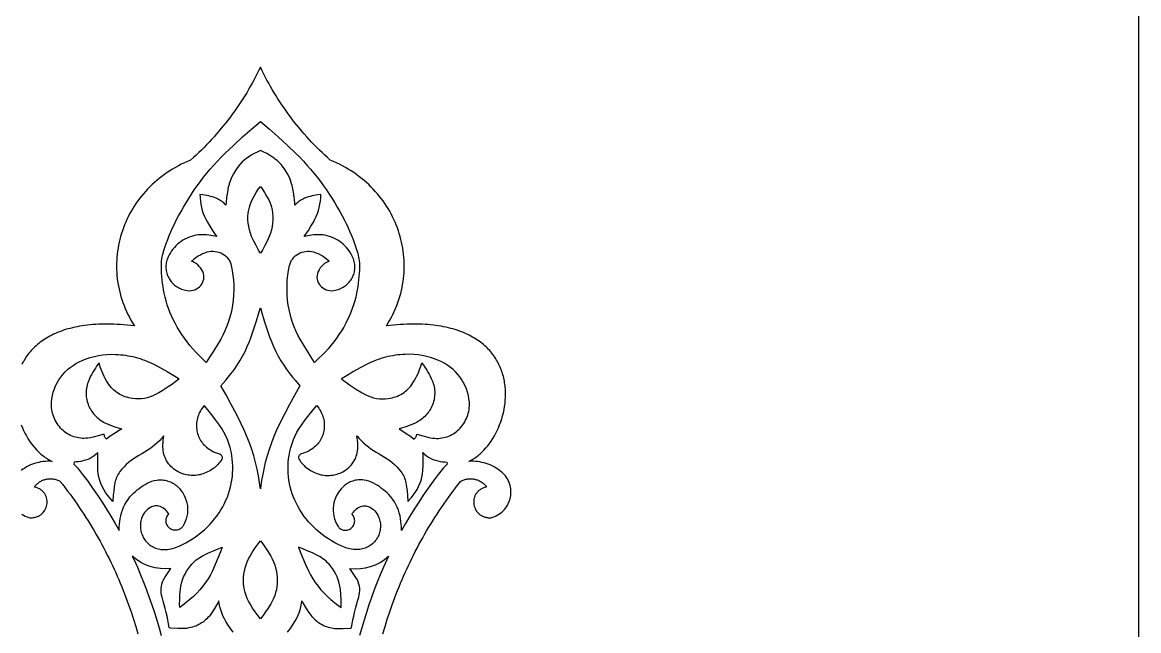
# Model space of a CAD drawing. Extents: x 2828 to 3228, y -800 to 800.
# Drawn here: x 2973.9 to 3228.1, y 266.5 to 405.2 of the extents above; entities that cross this region are included whole.
import ezdxf

# ---------------------------------------------------------------- set-up
doc = ezdxf.new("R2010")
doc.units = 0
doc.layers.add('LAYER_1', color=18, linetype='CONTINUOUS')

msp = doc.modelspace()

# ---------------------------------------------------------------- linework, layer by layer
at = {"layer": 'LAYER_1'}
for points in [[(2828.14, -800), (3228.14, -800), (3228.14, 800), (2828.14, 800)], [(3028.14, 382.59), (3030.11, 380.9), (3032.18, 379.07), (3034.22, 377.21), (3036.21, 375.31), (3037.08, 374.45), (3037.92, 373.57), (3038.74, 372.67), (3039.55, 371.76), (3040.32, 370.83), (3041.08, 369.88), (3041.82, 368.92), (3042.53, 367.94), (3043.18, 366.99), (3043.83, 366.03), (3044.45, 365.06), (3045.05, 364.08), (3045.64, 363.09), (3046.21, 362.09), (3046.76, 361.09), (3047.29, 360.07), (3047.72, 359.21), (3048.13, 358.34), (3048.53, 357.46), (3048.9, 356.57), (3049.25, 355.68), (3049.59, 354.78), (3049.9, 353.87), (3050.2, 352.96), (3050.32, 352.54), (3050.42, 352.11), (3050.51, 351.68), (3050.58, 351.25), (3050.64, 350.82), (3050.67, 350.38), (3050.69, 349.94), (3050.69, 349.5), (3050.67, 348.74), (3050.64, 347.99), (3050.58, 347.23), (3050.51, 346.47), (3050.42, 345.71), (3050.31, 344.96), (3050.19, 344.21), (3050.05, 343.46), (3049.85, 342.57), (3049.62, 341.69), (3049.36, 340.82), (3049.07, 339.96), (3048.75, 339.1), (3048.39, 338.26), (3048, 337.43), (3047.59, 336.62), (3047.1, 335.73), (3046.58, 334.86), (3046.03, 334.01), (3045.45, 333.18), (3044.85, 332.36), (3044.21, 331.56), (3043.56, 330.78), (3042.87, 330.02), (3042.25, 329.38), (3041.61, 328.76), (3040.48, 327.69), (3039.71, 328.84), (3038.84, 330.21), (3038, 331.59), (3037.18, 332.99), (3036.69, 333.91), (3036.24, 334.84), (3035.84, 335.79), (3035.48, 336.76), (3035.16, 337.74), (3034.89, 338.73), (3034.67, 339.73), (3034.49, 340.75), (3034.34, 341.89), (3034.25, 343.04), (3034.21, 344.19), (3034.21, 345.35), (3034.27, 346.45), (3034.38, 347.56), (3034.55, 348.66), (3034.76, 349.74), (3034.88, 350.17), (3035.05, 350.58), (3035.25, 350.96), (3035.5, 351.32), (3035.77, 351.64), (3036.08, 351.94), (3036.42, 352.2), (3036.78, 352.44), (3037.17, 352.63), (3037.58, 352.79), (3038, 352.91), (3038.43, 352.99), (3038.88, 353.02), (3039.33, 353.01), (3039.79, 352.96), (3040.25, 352.85), (3040.79, 352.68), (3041.31, 352.47), (3041.82, 352.23), (3042.3, 351.95), (3042.77, 351.64), (3043.21, 351.3), (3043.62, 350.93), (3043.79, 350.74), (3043.63, 350.68), (3043.19, 350.47), (3042.77, 350.21), (3042.4, 349.91), (3042.05, 349.57), (3041.75, 349.2), (3041.49, 348.8), (3041.27, 348.37), (3041.19, 348.16), (3041.12, 347.94), (3041.04, 347.51), (3041.02, 347.09), (3041.06, 346.67), (3041.15, 346.27), (3041.3, 345.89), (3041.5, 345.53), (3041.74, 345.2), (3042.02, 344.91), (3042.34, 344.64), (3042.7, 344.42), (3043.08, 344.24), (3043.5, 344.11), (3043.93, 344.03), (3044.38, 344.01), (3044.85, 344.05), (3045.18, 344.11), (3045.5, 344.19), (3045.81, 344.28), (3046.11, 344.39), (3046.4, 344.51), (3046.68, 344.65), (3046.95, 344.8), (3047.21, 344.96), (3047.46, 345.14), (3047.7, 345.32), (3047.93, 345.52), (3048.14, 345.73), (3048.34, 345.95), (3048.53, 346.18), (3048.71, 346.42), (3048.87, 346.67), (3049.02, 346.92), (3049.15, 347.19), (3049.27, 347.45), (3049.38, 347.73), (3049.46, 348.01), (3049.54, 348.3), (3049.59, 348.59), (3049.63, 348.88), (3049.66, 349.18), (3049.66, 349.48), (3049.65, 349.78), (3049.62, 350.08), (3049.57, 350.38), (3049.51, 350.69), (3049.42, 350.99), (3049.32, 351.29), (3049.12, 351.77), (3048.89, 352.23), (3048.64, 352.67), (3048.36, 353.1), (3048.06, 353.51), (3047.73, 353.9), (3047.38, 354.27), (3047, 354.62), (3046.61, 354.94), (3046.2, 355.25), (3045.76, 355.53), (3045.31, 355.79), (3044.85, 356.02), (3044.36, 356.23), (3043.87, 356.41), (3043.36, 356.56), (3042.84, 356.68), (3042.32, 356.76), (3041.8, 356.79), (3041.27, 356.78), (3040.34, 356.72), (3039.42, 356.61), (3038.5, 356.47), (3038.1, 356.38), (3038.44, 356.86), (3039.06, 357.77), (3039.65, 358.7), (3040.21, 359.65), (3040.56, 360.29), (3040.87, 360.96), (3041.14, 361.63), (3041.37, 362.32), (3041.55, 363.02), (3041.7, 363.74), (3041.81, 364.45), (3041.87, 365.18), (3041.88, 365.44), (3041.91, 365.94), (3041.23, 365.87), (3040.79, 365.8), (3040.34, 365.72), (3039.91, 365.63), (3039.47, 365.52), (3039.04, 365.39), (3038.62, 365.25), (3038.2, 365.1), (3037.92, 364.98), (3037.64, 364.84), (3037.38, 364.69), (3037.12, 364.53), (3036.88, 364.35), (3036.64, 364.16), (3036.42, 363.96), (3036.2, 363.75), (3036, 363.51), (3035.96, 364.15), (3035.84, 365.31), (3035.67, 366.45), (3035.45, 367.59), (3035.35, 368), (3035.24, 368.4), (3034.97, 369.19), (3034.65, 369.95), (3034.28, 370.69), (3033.85, 371.41), (3033.37, 372.09), (3032.83, 372.75), (3032.25, 373.36), (3031.93, 373.67), (3031.59, 373.95), (3031.24, 374.22), (3030.87, 374.47), (3030.23, 374.88), (3029.57, 375.26), (3028.91, 375.62), (3028.14, 376.01), (3027.37, 375.62), (3026.7, 375.26), (3026.05, 374.88), (3025.4, 374.47), (3025.04, 374.22), (3024.68, 373.95), (3024.35, 373.67), (3024.02, 373.36), (3023.44, 372.75), (3022.91, 372.09), (3022.43, 371.41), (3022, 370.69), (3021.62, 369.95), (3021.3, 369.19), (3021.04, 368.4), (3020.93, 368), (3020.83, 367.59), (3020.61, 366.45), (3020.44, 365.31), (3020.31, 364.15), (3020.27, 363.51), (3020.07, 363.75), (3019.86, 363.96), (3019.64, 364.16), (3019.4, 364.35), (3019.15, 364.53), (3018.9, 364.69), (3018.63, 364.84), (3018.36, 364.98), (3018.08, 365.1), (3017.66, 365.25), (3017.23, 365.39), (3016.8, 365.52), (3016.37, 365.63), (3015.93, 365.72), (3015.49, 365.8), (3015.05, 365.87), (3014.37, 365.94), (3014.39, 365.44), (3014.41, 365.18), (3014.47, 364.45), (3014.58, 363.74), (3014.72, 363.02), (3014.91, 362.32), (3015.14, 361.63), (3015.41, 360.96), (3015.72, 360.29), (3016.07, 359.65), (3016.63, 358.7), (3017.22, 357.77), (3017.84, 356.86), (3018.18, 356.38), (3017.77, 356.47), (3016.86, 356.61), (3015.93, 356.72), (3015.01, 356.78), (3014.48, 356.79), (3013.95, 356.76), (3013.43, 356.68), (3012.92, 356.56), (3012.41, 356.41), (3011.91, 356.23), (3011.43, 356.02), (3010.96, 355.79), (3010.51, 355.53), (3010.08, 355.25), (3009.67, 354.94), (3009.27, 354.62), (3008.9, 354.27), (3008.55, 353.9), (3008.22, 353.51), (3007.92, 353.1), (3007.64, 352.67), (3007.38, 352.23), (3007.16, 351.77), (3006.96, 351.29), (3006.85, 350.99), (3006.77, 350.69), (3006.7, 350.38), (3006.65, 350.08), (3006.62, 349.78), (3006.61, 349.48), (3006.62, 349.18), (3006.64, 348.88), (3006.68, 348.59), (3006.74, 348.3), (3006.81, 348.01), (3006.9, 347.73), (3007, 347.45), (3007.12, 347.19), (3007.26, 346.92), (3007.41, 346.67), (3007.57, 346.42), (3007.74, 346.18), (3007.93, 345.95), (3008.13, 345.73), (3008.35, 345.52), (3008.57, 345.32), (3008.81, 345.14), (3009.06, 344.96), (3009.32, 344.8), (3009.59, 344.65), (3009.88, 344.51), (3010.17, 344.39), (3010.47, 344.28), (3010.78, 344.19), (3011.1, 344.11), (3011.43, 344.05), (3011.89, 344.01), (3012.35, 344.03), (3012.78, 344.11), (3013.19, 344.24), (3013.58, 344.42), (3013.93, 344.64), (3014.25, 344.91), (3014.54, 345.2), (3014.78, 345.53), (3014.97, 345.89), (3015.12, 346.27), (3015.22, 346.67), (3015.26, 347.09), (3015.24, 347.51), (3015.16, 347.94), (3015.09, 348.16), (3015, 348.37), (3014.79, 348.8), (3014.53, 349.2), (3014.22, 349.57), (3013.88, 349.91), (3013.5, 350.21), (3013.09, 350.47), (3012.65, 350.68), (3012.48, 350.74), (3012.66, 350.93), (3013.07, 351.3), (3013.51, 351.64), (3013.97, 351.95), (3014.46, 352.23), (3014.96, 352.47), (3015.49, 352.68), (3016.03, 352.85), (3016.49, 352.96), (3016.95, 353.01), (3017.4, 353.02), (3017.84, 352.99), (3018.28, 352.91), (3018.7, 352.79), (3019.11, 352.63), (3019.49, 352.44), (3019.86, 352.2), (3020.19, 351.94), (3020.5, 351.64), (3020.78, 351.32), (3021.02, 350.96), (3021.23, 350.58), (3021.39, 350.17), (3021.51, 349.74), (3021.73, 348.66), (3021.89, 347.56), (3022, 346.45), (3022.06, 345.35), (3022.07, 344.19), (3022.03, 343.04), (3021.93, 341.89), (3021.78, 340.75), (3021.61, 339.73), (3021.38, 338.73), (3021.11, 337.74), (3020.8, 336.76), (3020.44, 335.79), (3020.03, 334.84), (3019.58, 333.91), (3019.09, 332.99), (3018.28, 331.59), (3017.44, 330.21), (3016.57, 328.84), (3015.8, 327.69), (3014.67, 328.76), (3014.02, 329.38), (3013.4, 330.02), (3012.72, 330.78), (3012.06, 331.56), (3011.43, 332.36), (3010.83, 333.18), (3010.25, 334.01), (3009.7, 334.86), (3009.18, 335.73), (3008.69, 336.62), (3008.27, 337.43), (3007.89, 338.26), (3007.53, 339.1), (3007.21, 339.96), (3006.91, 340.82), (3006.65, 341.69), (3006.43, 342.57), (3006.23, 343.46), (3006.09, 344.21), (3005.96, 344.96), (3005.86, 345.71), (3005.77, 346.47), (3005.69, 347.23), (3005.64, 347.99), (3005.6, 348.74), (3005.58, 349.5), (3005.58, 349.94), (3005.6, 350.38), (3005.64, 350.82), (3005.69, 351.25), (3005.77, 351.68), (3005.85, 352.11), (3005.96, 352.54), (3006.08, 352.96), (3006.38, 353.87), (3006.69, 354.78), (3007.02, 355.68), (3007.38, 356.57), (3007.75, 357.46), (3008.14, 358.34), (3008.55, 359.21), (3008.98, 360.07), (3009.52, 361.09), (3010.07, 362.09), (3010.64, 363.09), (3011.22, 364.08), (3011.83, 365.06), (3012.45, 366.03), (3013.09, 366.99), (3013.75, 367.94), (3014.46, 368.92), (3015.19, 369.88), (3015.95, 370.83), (3016.73, 371.76), (3017.53, 372.67), (3018.35, 373.57), (3019.2, 374.45), (3020.06, 375.31), (3022.06, 377.21), (3024.09, 379.07), (3026.16, 380.9)], [(3028.14, 367.77), (3028.54, 367.21), (3029.07, 366.4), (3029.56, 365.58), (3030.02, 364.74), (3030.27, 364.19), (3030.48, 363.63), (3030.65, 363.06), (3030.79, 362.47), (3030.91, 361.7), (3030.97, 360.93), (3030.97, 360.15), (3030.92, 359.38), (3030.81, 358.62), (3030.64, 357.86), (3030.42, 357.11), (3030.14, 356.38), (3029.66, 355.33), (3029.14, 354.3), (3028.58, 353.28), (3028.14, 352.57), (3027.7, 353.28), (3027.14, 354.3), (3026.62, 355.33), (3026.14, 356.38), (3025.86, 357.11), (3025.63, 357.86), (3025.47, 358.62), (3025.36, 359.38), (3025.3, 360.15), (3025.31, 360.93), (3025.37, 361.7), (3025.49, 362.47), (3025.62, 363.06), (3025.8, 363.63), (3026.01, 364.19), (3026.26, 364.74), (3026.71, 365.58), (3027.21, 366.4), (3027.73, 367.21)], [(3028.14, 340.14), (3028.14, 340.14), (3028.47, 338.99), (3029.02, 337.17), (3029.6, 335.35), (3030.22, 333.54), (3030.64, 332.41), (3031.11, 331.29), (3031.63, 330.19), (3032.19, 329.11), (3032.79, 328.06), (3033.44, 327.03), (3034.14, 326.02), (3034.87, 325.04), (3035.45, 324.33), (3036.03, 323.64), (3037.12, 322.37), (3035.97, 320.31), (3034.78, 318.11), (3033.62, 315.89), (3032.49, 313.66), (3031.82, 312.24), (3031.2, 310.8), (3030.63, 309.34), (3030.11, 307.86), (3029.65, 306.36), (3029.24, 304.86), (3028.89, 303.33), (3028.59, 301.8), (3028.42, 300.74), (3028.26, 299.68), (3028.14, 298.87), (3028.14, 298.88), (3028.14, 298.87), (3028.01, 299.68), (3027.86, 300.74), (3027.68, 301.8), (3027.39, 303.33), (3027.03, 304.86), (3026.62, 306.36), (3026.16, 307.86), (3025.65, 309.34), (3025.08, 310.8), (3024.46, 312.24), (3023.79, 313.66), (3022.66, 315.89), (3021.5, 318.11), (3020.31, 320.31), (3019.15, 322.37), (3020.24, 323.64), (3020.83, 324.33), (3021.4, 325.04), (3022.14, 326.02), (3022.83, 327.03), (3023.48, 328.06), (3024.09, 329.11), (3024.65, 330.19), (3025.16, 331.29), (3025.63, 332.41), (3026.05, 333.54), (3026.67, 335.35), (3027.26, 337.17), (3027.81, 338.99), (3028.14, 340.14)], [(2980.57, 317.35), (2980.55, 317.78), (2980.54, 318.21), (2980.56, 318.64), (2980.64, 319.41), (2980.78, 320.17), (2980.98, 320.92), (2981.22, 321.64), (2981.51, 322.35), (2981.85, 323.03), (2982.24, 323.69), (2982.68, 324.32), (2983.15, 324.92), (2983.67, 325.5), (2984.23, 326.03), (2984.83, 326.54), (2985.47, 327), (2986.14, 327.43), (2986.84, 327.81), (2987.58, 328.15), (2988.48, 328.5), (2989.4, 328.8), (2990.34, 329.05), (2991.28, 329.24), (2992.24, 329.39), (2993.2, 329.48), (2994.17, 329.53), (2995.15, 329.51), (2995.72, 329.48), (2996.28, 329.44), (2996.85, 329.38), (2997.41, 329.3), (2997.97, 329.21), (2998.53, 329.11), (2999.08, 328.99), (2999.63, 328.86), (3000.18, 328.71), (3000.72, 328.54), (3001.25, 328.37), (3001.78, 328.17), (3002.31, 327.97), (3002.83, 327.75), (3003.34, 327.51), (3003.85, 327.26), (3005.4, 326.45), (3006.92, 325.6), (3008.42, 324.72), (3009.66, 323.94), (3009.22, 323.59), (3008.55, 323.07), (3007.86, 322.57), (3007.16, 322.09), (3006.45, 321.63), (3005.73, 321.18), (3004.99, 320.75), (3004.25, 320.35), (3003.64, 320.05), (3003.01, 319.81), (3002.37, 319.62), (3001.71, 319.48), (3001.04, 319.39), (3000.37, 319.35), (2999.69, 319.37), (2999.02, 319.44), (2998.58, 319.51), (2998.16, 319.61), (2997.74, 319.72), (2997.33, 319.86), (2996.93, 320.02), (2996.54, 320.2), (2996.16, 320.4), (2995.79, 320.62), (2995.44, 320.85), (2995.1, 321.11), (2994.78, 321.38), (2994.47, 321.67), (2994.17, 321.98), (2993.9, 322.3), (2993.64, 322.63), (2993.4, 322.99), (2993.1, 323.48), (2992.82, 323.98), (2992.55, 324.49), (2992.31, 325.01), (2992.08, 325.54), (2991.87, 326.07), (2991.68, 326.62), (2991.39, 327.55), (2990.85, 326.79), (2990.55, 326.35), (2990.26, 325.9), (2989.99, 325.45), (2989.73, 324.98), (2989.48, 324.51), (2989.25, 324.04), (2989.04, 323.55), (2988.89, 323.2), (2988.77, 322.84), (2988.67, 322.47), (2988.58, 322.1), (2988.52, 321.73), (2988.47, 321.36), (2988.45, 320.99), (2988.44, 320.61), (2988.45, 320.24), (2988.49, 319.86), (2988.54, 319.49), (2988.61, 319.12), (2988.7, 318.75), (2988.81, 318.39), (2988.94, 318.03), (2989.09, 317.68), (2989.24, 317.36), (2989.41, 317.05), (2989.59, 316.74), (2989.79, 316.45), (2990, 316.16), (2990.22, 315.89), (2990.46, 315.62), (2990.71, 315.37), (2990.96, 315.12), (2991.24, 314.89), (2991.52, 314.67), (2991.81, 314.46), (2992.11, 314.26), (2992.42, 314.08), (2992.74, 313.91), (2993.08, 313.75), (2994.03, 313.35), (2995.01, 312.99), (2996, 312.67), (2996.55, 312.53), (2995.94, 312.16), (2994.93, 311.51), (2993.95, 310.83), (2993.11, 310.21), (2993.09, 310.23), (2992.97, 310.32), (2992.87, 310.43), (2992.78, 310.54), (2992.71, 310.67), (2992.65, 310.8), (2992.61, 310.94), (2992.54, 311.31), (2991.18, 310.92), (2990.02, 310.62), (2989.44, 310.5), (2988.85, 310.41), (2988.44, 310.38), (2988.03, 310.36), (2987.62, 310.37), (2987.21, 310.4), (2986.81, 310.45), (2986.42, 310.53), (2986.03, 310.63), (2985.64, 310.74), (2985.27, 310.88), (2984.9, 311.04), (2984.54, 311.22), (2984.2, 311.42), (2983.86, 311.64), (2983.54, 311.87), (2983.23, 312.13), (2982.94, 312.4), (2982.63, 312.72), (2982.35, 313.06), (2982.08, 313.4), (2981.83, 313.76), (2981.61, 314.13), (2981.4, 314.5), (2981.22, 314.89), (2981.06, 315.28), (2980.92, 315.68), (2980.8, 316.09), (2980.7, 316.51), (2980.63, 316.93)], [(3075.7, 317.35), (3075.73, 317.78), (3075.73, 318.21), (3075.72, 318.64), (3075.63, 319.41), (3075.49, 320.17), (3075.3, 320.92), (3075.06, 321.64), (3074.76, 322.35), (3074.42, 323.03), (3074.03, 323.69), (3073.6, 324.32), (3073.12, 324.92), (3072.6, 325.5), (3072.04, 326.03), (3071.45, 326.54), (3070.81, 327), (3070.14, 327.43), (3069.43, 327.81), (3068.69, 328.15), (3067.79, 328.5), (3066.87, 328.8), (3065.94, 329.05), (3064.99, 329.24), (3064.04, 329.39), (3063.07, 329.48), (3062.1, 329.53), (3061.13, 329.51), (3060.56, 329.48), (3059.99, 329.44), (3059.43, 329.38), (3058.86, 329.3), (3058.3, 329.21), (3057.75, 329.11), (3057.19, 328.99), (3056.64, 328.86), (3056.1, 328.71), (3055.56, 328.54), (3055.02, 328.37), (3054.49, 328.17), (3053.97, 327.97), (3053.45, 327.75), (3052.93, 327.51), (3052.43, 327.26), (3050.88, 326.45), (3049.36, 325.6), (3047.86, 324.72), (3046.62, 323.94), (3047.06, 323.59), (3047.73, 323.07), (3048.42, 322.57), (3049.11, 322.09), (3049.83, 321.63), (3050.55, 321.18), (3051.28, 320.75), (3052.03, 320.35), (3052.64, 320.05), (3053.27, 319.81), (3053.91, 319.62), (3054.57, 319.48), (3055.23, 319.39), (3055.91, 319.35), (3056.58, 319.37), (3057.26, 319.44), (3057.69, 319.51), (3058.12, 319.61), (3058.54, 319.72), (3058.95, 319.86), (3059.35, 320.02), (3059.74, 320.2), (3060.12, 320.4), (3060.48, 320.62), (3060.84, 320.85), (3061.18, 321.11), (3061.5, 321.38), (3061.81, 321.67), (3062.1, 321.98), (3062.38, 322.3), (3062.63, 322.63), (3062.87, 322.99), (3063.17, 323.48), (3063.46, 323.98), (3063.72, 324.49), (3063.97, 325.01), (3064.2, 325.54), (3064.4, 326.07), (3064.59, 326.62), (3064.88, 327.55), (3065.43, 326.79), (3065.73, 326.35), (3066.01, 325.9), (3066.29, 325.45), (3066.55, 324.98), (3066.79, 324.51), (3067.02, 324.04), (3067.24, 323.55), (3067.38, 323.2), (3067.51, 322.84), (3067.61, 322.47), (3067.69, 322.1), (3067.76, 321.73), (3067.8, 321.36), (3067.83, 320.99), (3067.84, 320.61), (3067.82, 320.24), (3067.79, 319.86), (3067.74, 319.49), (3067.67, 319.12), (3067.58, 318.75), (3067.47, 318.39), (3067.34, 318.03), (3067.19, 317.68), (3067.03, 317.36), (3066.86, 317.05), (3066.68, 316.74), (3066.49, 316.45), (3066.28, 316.16), (3066.05, 315.89), (3065.82, 315.62), (3065.57, 315.37), (3065.31, 315.12), (3065.04, 314.89), (3064.76, 314.67), (3064.47, 314.46), (3064.16, 314.26), (3063.85, 314.08), (3063.53, 313.91), (3063.2, 313.75), (3062.24, 313.35), (3061.27, 312.99), (3060.27, 312.67), (3059.72, 312.53), (3060.34, 312.16), (3061.34, 311.51), (3062.32, 310.83), (3063.17, 310.21), (3063.19, 310.23), (3063.3, 310.32), (3063.4, 310.43), (3063.49, 310.54), (3063.56, 310.67), (3063.62, 310.8), (3063.67, 310.94), (3063.73, 311.31), (3065.1, 310.92), (3066.26, 310.62), (3066.84, 310.5), (3067.43, 310.41), (3067.84, 310.38), (3068.25, 310.36), (3068.66, 310.37), (3069.06, 310.4), (3069.46, 310.45), (3069.86, 310.53), (3070.25, 310.63), (3070.63, 310.74), (3071.01, 310.88), (3071.37, 311.04), (3071.73, 311.22), (3072.08, 311.42), (3072.41, 311.64), (3072.73, 311.87), (3073.04, 312.13), (3073.34, 312.4), (3073.64, 312.72), (3073.93, 313.06), (3074.19, 313.4), (3074.44, 313.76), (3074.67, 314.13), (3074.87, 314.5), (3075.06, 314.89), (3075.22, 315.28), (3075.36, 315.68), (3075.48, 316.09), (3075.58, 316.51), (3075.65, 316.93)], [(2985.7, 304.96), (2985.64, 304.46), (2986.47, 303.63), (2987.64, 302.13), (2988.81, 300.58), (2989.94, 299.02), (2991.04, 297.44), (2992.1, 295.84), (2993.12, 294.24), (2994.11, 292.62), (2995.07, 290.99), (2995.98, 289.38), (2995.98, 289.54), (2996, 290.18), (2996.05, 290.82), (2996.13, 291.45), (2996.22, 292.08), (2996.34, 292.71), (2996.51, 293.38), (2996.72, 294.03), (2996.98, 294.67), (2997.28, 295.29), (2997.62, 295.89), (2998.01, 296.46), (2998.44, 297.01), (2998.91, 297.54), (2999.29, 297.92), (2999.69, 298.28), (3000.1, 298.63), (3000.52, 298.97), (3000.96, 299.29), (3001.41, 299.59), (3001.87, 299.87), (3002.35, 300.14), (3002.87, 300.39), (3003.42, 300.59), (3003.98, 300.75), (3004.55, 300.85), (3004.87, 300.88), (3005.19, 300.9), (3005.51, 300.9), (3005.83, 300.88), (3006.15, 300.85), (3006.46, 300.8), (3006.77, 300.73), (3007.07, 300.64), (3007.37, 300.54), (3007.66, 300.42), (3007.95, 300.29), (3008.22, 300.14), (3008.49, 299.97), (3008.75, 299.79), (3009, 299.6), (3009.24, 299.39), (3009.7, 298.93), (3010.11, 298.44), (3010.47, 297.92), (3010.78, 297.38), (3011.04, 296.82), (3011.25, 296.24), (3011.4, 295.65), (3011.51, 295.05), (3011.56, 294.45), (3011.57, 293.84), (3011.52, 293.23), (3011.41, 292.63), (3011.25, 292.03), (3011.04, 291.44), (3010.77, 290.87), (3010.45, 290.31), (3010.32, 290.13), (3010.17, 289.96), (3010, 289.82), (3009.82, 289.69), (3009.63, 289.59), (3009.42, 289.51), (3009.22, 289.46), (3009, 289.42), (3008.79, 289.41), (3008.57, 289.41), (3008.36, 289.45), (3008.15, 289.5), (3007.94, 289.58), (3007.74, 289.68), (3007.55, 289.81), (3007.38, 289.95), (3007.21, 290.13), (3007.07, 290.31), (3006.95, 290.51), (3006.85, 290.71), (3006.77, 290.92), (3006.71, 291.14), (3006.68, 291.36), (3006.67, 291.58), (3006.68, 291.8), (3006.71, 292.02), (3006.77, 292.23), (3006.84, 292.44), (3006.94, 292.65), (3007.06, 292.84), (3007.2, 293.03), (3007.26, 293.09), (3007.16, 293.28), (3006.97, 293.57), (3006.75, 293.84), (3006.5, 294.08), (3006.23, 294.31), (3005.94, 294.51), (3005.63, 294.68), (3005.3, 294.83), (3005.02, 294.91), (3004.74, 294.97), (3004.45, 294.99), (3004.17, 294.98), (3003.88, 294.94), (3003.61, 294.87), (3003.34, 294.76), (3003.09, 294.63), (3002.74, 294.39), (3002.41, 294.13), (3002.12, 293.85), (3001.85, 293.54), (3001.61, 293.21), (3001.4, 292.86), (3001.22, 292.5), (3001.07, 292.11), (3000.99, 291.83), (3000.92, 291.53), (3000.86, 291.24), (3000.82, 290.95), (3000.8, 290.65), (3000.8, 290.35), (3000.81, 290.06), (3000.83, 289.76), (3000.88, 289.47), (3000.94, 289.18), (3001.01, 288.89), (3001.1, 288.61), (3001.2, 288.33), (3001.33, 288.05), (3001.46, 287.78), (3001.61, 287.52), (3001.79, 287.25), (3001.98, 287), (3002.18, 286.76), (3002.4, 286.54), (3002.64, 286.32), (3002.88, 286.12), (3003.14, 285.94), (3003.41, 285.77), (3003.68, 285.62), (3003.97, 285.48), (3004.27, 285.36), (3004.57, 285.26), (3004.89, 285.17), (3005.2, 285.11), (3005.53, 285.06), (3005.86, 285.03), (3006.24, 285.02), (3006.61, 285.02), (3006.99, 285.05), (3007.36, 285.1), (3007.73, 285.17), (3008.1, 285.26), (3008.46, 285.37), (3008.82, 285.49), (3009.62, 285.83), (3010.41, 286.19), (3011.18, 286.59), (3011.94, 287.01), (3012.67, 287.46), (3013.38, 287.94), (3014.07, 288.44), (3014.74, 288.97), (3015.38, 289.53), (3016, 290.11), (3016.6, 290.72), (3017.16, 291.35), (3017.71, 292), (3018.22, 292.67), (3018.71, 293.37), (3019.16, 294.08), (3019.58, 294.79), (3019.95, 295.51), (3020.3, 296.25), (3020.61, 297), (3020.89, 297.75), (3021.13, 298.52), (3021.34, 299.3), (3021.51, 300.08), (3021.65, 300.87), (3021.75, 301.66), (3021.82, 302.46), (3021.85, 303.26), (3021.85, 304.07), (3021.81, 304.87), (3021.73, 305.67), (3021.62, 306.48), (3021.45, 307.4), (3021.22, 308.3), (3020.94, 309.19), (3020.61, 310.07), (3020.23, 310.92), (3019.8, 311.76), (3019.33, 312.58), (3018.8, 313.37), (3017.94, 314.56), (3017.05, 315.73), (3016.13, 316.88), (3015.32, 317.83), (3015.15, 317.62), (3014.85, 317.22), (3014.64, 316.92), (3014.46, 316.61), (3014.29, 316.29), (3014.14, 315.96), (3014.01, 315.63), (3013.89, 315.29), (3013.8, 314.95), (3013.72, 314.6), (3013.66, 314.25), (3013.62, 313.9), (3013.59, 313.55), (3013.59, 313.19), (3013.6, 312.83), (3013.64, 312.48), (3013.69, 312.12), (3013.76, 311.77), (3013.84, 311.44), (3013.95, 311.11), (3014.07, 310.79), (3014.21, 310.48), (3014.36, 310.18), (3014.53, 309.88), (3014.72, 309.6), (3014.92, 309.32), (3015.14, 309.06), (3015.37, 308.8), (3015.62, 308.56), (3015.88, 308.33), (3016.15, 308.11), (3016.44, 307.91), (3016.74, 307.72), (3017.05, 307.54), (3017.47, 307.33), (3017.91, 307.14), (3018.36, 306.97), (3018.83, 306.82), (3019.01, 306.75), (3019.17, 306.63), (3019.3, 306.48), (3019.39, 306.31), (3019.44, 306.13), (3019.45, 305.94), (3019.41, 305.74), (3019.32, 305.57), (3019.12, 305.26), (3018.9, 304.97), (3018.68, 304.69), (3018.44, 304.42), (3018.19, 304.16), (3017.92, 303.91), (3017.65, 303.68), (3017.36, 303.46), (3017.06, 303.25), (3016.76, 303.05), (3016.44, 302.87), (3016.12, 302.7), (3015.78, 302.55), (3015.44, 302.41), (3015.09, 302.29), (3014.74, 302.18), (3014.4, 302.09), (3014.06, 302.02), (3013.71, 301.97), (3013.37, 301.93), (3013.03, 301.91), (3012.68, 301.91), (3012.34, 301.92), (3011.99, 301.95), (3011.65, 302), (3011.32, 302.06), (3010.98, 302.13), (3010.65, 302.23), (3010.32, 302.34), (3010, 302.46), (3009.68, 302.6), (3009.38, 302.76), (3009.02, 302.97), (3008.67, 303.2), (3008.35, 303.44), (3008.04, 303.71), (3007.75, 303.99), (3007.48, 304.28), (3007.23, 304.59), (3007, 304.92), (3006.79, 305.26), (3006.6, 305.61), (3006.44, 305.97), (3006.29, 306.34), (3006.18, 306.71), (3006.08, 307.1), (3006.01, 307.5), (3005.97, 307.89), (3005.94, 308.4), (3005.94, 308.91), (3005.96, 309.42), (3006, 309.92), (3006.07, 310.42), (3006.15, 310.92), (3006.16, 310.97), (3006.02, 310.78), (3005.63, 310.3), (3005.2, 309.86), (3004.66, 309.37), (3004.11, 308.9), (3003.54, 308.44), (3002.96, 308.01), (3002.36, 307.59), (3001.75, 307.2), (3001.12, 306.82), (3000.49, 306.47), (2999.86, 306.11), (2999.25, 305.72), (2998.67, 305.31), (2998.12, 304.86), (2997.59, 304.39), (2997.09, 303.89), (2996.61, 303.37), (2996.16, 302.82), (2995.95, 302.53), (2995.76, 302.23), (2995.59, 301.92), (2995.43, 301.6), (2995.3, 301.28), (2995.19, 300.94), (2995.09, 300.61), (2995.02, 300.26), (2994.86, 299.31), (2994.73, 298.36), (2994.64, 297.4), (2994.54, 295.94), (2993.77, 296.86), (2993.32, 297.41), (2992.87, 298.03), (2992.46, 298.69), (2992.11, 299.36), (2991.8, 300.06), (2991.56, 300.78), (2991.37, 301.52), (2991.23, 302.26), (2991.15, 303.02), (2991.1, 304.2), (2991.08, 305.38), (2991.1, 306.56), (2991.13, 307.15), (2990.75, 306.78), (2990.31, 306.42), (2989.85, 306.1), (2989.35, 305.81), (2988.83, 305.58), (2988.29, 305.38), (2987.73, 305.23), (2987.21, 305.13), (2986.69, 305.05), (2986.17, 304.99)], [(3070.57, 304.96), (3070.64, 304.46), (3069.81, 303.63), (3068.63, 302.13), (3067.47, 300.58), (3066.34, 299.02), (3065.24, 297.44), (3064.18, 295.84), (3063.15, 294.24), (3062.16, 292.62), (3061.2, 290.99), (3060.3, 289.38), (3060.3, 289.54), (3060.27, 290.18), (3060.22, 290.82), (3060.15, 291.45), (3060.05, 292.08), (3059.94, 292.71), (3059.77, 293.38), (3059.56, 294.03), (3059.3, 294.67), (3059, 295.29), (3058.65, 295.89), (3058.26, 296.46), (3057.84, 297.01), (3057.37, 297.54), (3056.99, 297.92), (3056.59, 298.28), (3056.18, 298.63), (3055.75, 298.97), (3055.32, 299.29), (3054.87, 299.59), (3054.4, 299.87), (3053.92, 300.14), (3053.4, 300.39), (3052.86, 300.59), (3052.3, 300.75), (3051.73, 300.85), (3051.4, 300.88), (3051.08, 300.9), (3050.76, 300.9), (3050.44, 300.88), (3050.13, 300.85), (3049.82, 300.8), (3049.51, 300.73), (3049.2, 300.64), (3048.91, 300.54), (3048.61, 300.42), (3048.33, 300.29), (3048.05, 300.14), (3047.78, 299.97), (3047.52, 299.79), (3047.27, 299.6), (3047.03, 299.39), (3046.58, 298.93), (3046.17, 298.44), (3045.81, 297.92), (3045.5, 297.38), (3045.24, 296.82), (3045.03, 296.24), (3044.87, 295.65), (3044.77, 295.05), (3044.71, 294.45), (3044.71, 293.84), (3044.76, 293.23), (3044.86, 292.63), (3045.02, 292.03), (3045.24, 291.44), (3045.5, 290.87), (3045.82, 290.31), (3045.96, 290.13), (3046.11, 289.96), (3046.28, 289.82), (3046.46, 289.69), (3046.65, 289.59), (3046.85, 289.51), (3047.06, 289.46), (3047.27, 289.42), (3047.49, 289.41), (3047.7, 289.41), (3047.92, 289.45), (3048.13, 289.5), (3048.33, 289.58), (3048.53, 289.68), (3048.72, 289.81), (3048.9, 289.95), (3049.06, 290.13), (3049.21, 290.31), (3049.33, 290.51), (3049.43, 290.71), (3049.51, 290.92), (3049.56, 291.14), (3049.6, 291.36), (3049.61, 291.58), (3049.6, 291.8), (3049.57, 292.02), (3049.51, 292.23), (3049.43, 292.44), (3049.34, 292.65), (3049.22, 292.84), (3049.07, 293.03), (3049.02, 293.09), (3049.12, 293.28), (3049.31, 293.57), (3049.53, 293.84), (3049.77, 294.08), (3050.04, 294.31), (3050.33, 294.51), (3050.65, 294.68), (3050.97, 294.83), (3051.25, 294.91), (3051.54, 294.97), (3051.82, 294.99), (3052.11, 294.98), (3052.39, 294.94), (3052.67, 294.87), (3052.93, 294.76), (3053.19, 294.63), (3053.54, 294.39), (3053.86, 294.13), (3054.16, 293.85), (3054.43, 293.54), (3054.67, 293.21), (3054.88, 292.86), (3055.06, 292.5), (3055.2, 292.11), (3055.29, 291.83), (3055.36, 291.53), (3055.41, 291.24), (3055.45, 290.95), (3055.47, 290.65), (3055.48, 290.35), (3055.47, 290.06), (3055.44, 289.76), (3055.4, 289.47), (3055.34, 289.18), (3055.27, 288.89), (3055.18, 288.61), (3055.07, 288.33), (3054.95, 288.05), (3054.81, 287.78), (3054.66, 287.52), (3054.49, 287.25), (3054.3, 287), (3054.09, 286.76), (3053.87, 286.54), (3053.64, 286.32), (3053.39, 286.12), (3053.14, 285.94), (3052.87, 285.77), (3052.59, 285.62), (3052.3, 285.48), (3052.01, 285.36), (3051.7, 285.26), (3051.39, 285.17), (3051.07, 285.11), (3050.75, 285.06), (3050.42, 285.03), (3050.04, 285.02), (3049.66, 285.02), (3049.29, 285.05), (3048.91, 285.1), (3048.54, 285.17), (3048.18, 285.26), (3047.81, 285.37), (3047.46, 285.49), (3046.65, 285.83), (3045.86, 286.19), (3045.09, 286.59), (3044.34, 287.01), (3043.61, 287.46), (3042.9, 287.94), (3042.21, 288.44), (3041.54, 288.97), (3040.9, 289.53), (3040.28, 290.11), (3039.68, 290.72), (3039.11, 291.35), (3038.57, 292), (3038.06, 292.67), (3037.57, 293.37), (3037.11, 294.08), (3036.7, 294.79), (3036.32, 295.51), (3035.98, 296.25), (3035.67, 297), (3035.39, 297.75), (3035.15, 298.52), (3034.94, 299.3), (3034.77, 300.08), (3034.63, 300.87), (3034.53, 301.66), (3034.46, 302.46), (3034.43, 303.26), (3034.43, 304.07), (3034.47, 304.87), (3034.54, 305.67), (3034.65, 306.48), (3034.83, 307.4), (3035.06, 308.3), (3035.34, 309.19), (3035.67, 310.07), (3036.05, 310.92), (3036.47, 311.76), (3036.95, 312.58), (3037.47, 313.37), (3038.33, 314.56), (3039.23, 315.73), (3040.15, 316.88), (3040.95, 317.83), (3041.12, 317.62), (3041.43, 317.22), (3041.63, 316.92), (3041.82, 316.61), (3041.98, 316.29), (3042.13, 315.96), (3042.27, 315.63), (3042.38, 315.29), (3042.48, 314.95), (3042.56, 314.6), (3042.62, 314.25), (3042.66, 313.9), (3042.68, 313.55), (3042.69, 313.19), (3042.67, 312.83), (3042.64, 312.48), (3042.59, 312.12), (3042.52, 311.77), (3042.43, 311.44), (3042.33, 311.11), (3042.21, 310.79), (3042.07, 310.48), (3041.91, 310.18), (3041.74, 309.88), (3041.56, 309.6), (3041.35, 309.32), (3041.13, 309.06), (3040.9, 308.8), (3040.66, 308.56), (3040.4, 308.33), (3040.12, 308.11), (3039.84, 307.91), (3039.54, 307.72), (3039.23, 307.54), (3038.8, 307.33), (3038.36, 307.14), (3037.92, 306.97), (3037.45, 306.82), (3037.27, 306.75), (3037.11, 306.63), (3036.98, 306.48), (3036.89, 306.31), (3036.84, 306.13), (3036.83, 305.94), (3036.87, 305.74), (3036.95, 305.57), (3037.16, 305.26), (3037.37, 304.97), (3037.6, 304.69), (3037.84, 304.42), (3038.09, 304.16), (3038.35, 303.91), (3038.63, 303.68), (3038.92, 303.46), (3039.21, 303.25), (3039.52, 303.05), (3039.83, 302.87), (3040.16, 302.7), (3040.49, 302.55), (3040.83, 302.41), (3041.18, 302.29), (3041.54, 302.18), (3041.88, 302.09), (3042.22, 302.02), (3042.56, 301.97), (3042.91, 301.93), (3043.25, 301.91), (3043.59, 301.91), (3043.94, 301.92), (3044.28, 301.95), (3044.62, 302), (3044.96, 302.06), (3045.3, 302.13), (3045.63, 302.23), (3045.95, 302.34), (3046.28, 302.46), (3046.59, 302.6), (3046.9, 302.76), (3047.26, 302.97), (3047.6, 303.2), (3047.93, 303.44), (3048.24, 303.71), (3048.53, 303.99), (3048.8, 304.28), (3049.05, 304.59), (3049.28, 304.92), (3049.49, 305.26), (3049.68, 305.61), (3049.84, 305.97), (3049.98, 306.34), (3050.1, 306.71), (3050.19, 307.1), (3050.26, 307.5), (3050.31, 307.89), (3050.33, 308.4), (3050.34, 308.91), (3050.32, 309.42), (3050.28, 309.92), (3050.21, 310.42), (3050.12, 310.92), (3050.11, 310.97), (3050.26, 310.78), (3050.64, 310.3), (3051.07, 309.86), (3051.61, 309.37), (3052.16, 308.9), (3052.73, 308.44), (3053.32, 308.01), (3053.91, 307.59), (3054.53, 307.2), (3055.15, 306.82), (3055.79, 306.47), (3056.42, 306.11), (3057.02, 305.72), (3057.6, 305.31), (3058.16, 304.86), (3058.69, 304.39), (3059.19, 303.89), (3059.67, 303.37), (3060.11, 302.82), (3060.32, 302.53), (3060.51, 302.23), (3060.69, 301.92), (3060.84, 301.6), (3060.98, 301.28), (3061.09, 300.94), (3061.19, 300.61), (3061.26, 300.26), (3061.42, 299.31), (3061.55, 298.36), (3061.64, 297.4), (3061.73, 295.94), (3062.51, 296.86), (3062.95, 297.41), (3063.41, 298.03), (3063.82, 298.69), (3064.17, 299.36), (3064.47, 300.06), (3064.72, 300.78), (3064.91, 301.52), (3065.04, 302.26), (3065.12, 303.02), (3065.18, 304.2), (3065.19, 305.38), (3065.17, 306.56), (3065.14, 307.15), (3065.53, 306.78), (3065.96, 306.42), (3066.43, 306.1), (3066.92, 305.81), (3067.44, 305.58), (3067.98, 305.38), (3068.54, 305.23), (3069.06, 305.13), (3069.58, 305.05), (3070.11, 304.99)], [(3015.02, 276.66), (3014.35, 275.85), (3013.64, 275.08), (3012.88, 274.35), (3012.09, 273.65), (3010.77, 272.6), (3009.76, 271.81), (3009.74, 272.54), (3009.76, 273.67), (3009.82, 274.8), (3009.92, 275.93), (3010.03, 276.66), (3010.19, 277.38), (3010.4, 278.09), (3010.66, 278.78), (3010.97, 279.45), (3011.34, 280.1), (3011.74, 280.73), (3012.2, 281.33), (3012.51, 281.68), (3012.83, 282.02), (3013.18, 282.34), (3013.54, 282.65), (3013.91, 282.93), (3014.31, 283.2), (3014.71, 283.45), (3015.14, 283.67), (3016.29, 284.24), (3017.46, 284.76), (3018.65, 285.26), (3019.44, 285.56), (3019.06, 284.5), (3018.48, 283.05), (3017.87, 281.61), (3017.21, 280.19), (3016.74, 279.26), (3016.21, 278.36), (3015.64, 277.5)], [(3028.14, 287.03), (3028.66, 286.34), (3029.3, 285.42), (3029.91, 284.48), (3030.49, 283.53), (3030.84, 282.88), (3031.14, 282.21), (3031.4, 281.53), (3031.61, 280.84), (3031.77, 280.13), (3031.89, 279.42), (3031.97, 278.7), (3031.99, 277.97), (3031.97, 277.27), (3031.9, 276.57), (3031.78, 275.88), (3031.61, 275.2), (3031.4, 274.53), (3031.15, 273.88), (3030.85, 273.24), (3030.5, 272.62), (3029.92, 271.69), (3029.3, 270.79), (3028.66, 269.9), (3028.14, 269.24), (3027.62, 269.9), (3026.97, 270.79), (3026.36, 271.69), (3025.78, 272.62), (3025.43, 273.24), (3025.13, 273.88), (3024.87, 274.53), (3024.66, 275.2), (3024.5, 275.88), (3024.38, 276.57), (3024.31, 277.27), (3024.28, 277.97), (3024.31, 278.7), (3024.38, 279.42), (3024.5, 280.13), (3024.67, 280.84), (3024.88, 281.53), (3025.14, 282.21), (3025.44, 282.88), (3025.79, 283.53), (3026.37, 284.48), (3026.98, 285.42), (3027.62, 286.34)], [(3041.26, 276.66), (3041.92, 275.85), (3042.64, 275.08), (3043.39, 274.35), (3044.19, 273.65), (3045.5, 272.6), (3046.52, 271.81), (3046.53, 272.54), (3046.51, 273.67), (3046.45, 274.8), (3046.35, 275.93), (3046.25, 276.66), (3046.09, 277.38), (3045.88, 278.09), (3045.61, 278.78), (3045.3, 279.45), (3044.94, 280.1), (3044.53, 280.73), (3044.08, 281.33), (3043.77, 281.68), (3043.44, 282.02), (3043.1, 282.34), (3042.74, 282.65), (3042.36, 282.93), (3041.97, 283.2), (3041.56, 283.45), (3041.14, 283.67), (3039.99, 284.24), (3038.82, 284.76), (3037.63, 285.26), (3036.83, 285.56), (3037.22, 284.5), (3037.79, 283.05), (3038.41, 281.61), (3039.06, 280.19), (3039.54, 279.26), (3040.06, 278.36), (3040.64, 277.5)]]:
    msp.add_lwpolyline(points, close=True, dxfattribs=at)
for points in [[(3056.03, 265.83), (3056.52, 267.49), (3057.04, 269.15), (3057.58, 270.8), (3058.15, 272.45), (3058.45, 273.27), (3058.75, 274.09), (3059.07, 274.91), (3059.38, 275.72), (3059.71, 276.54), (3060.05, 277.35), (3060.39, 278.16), (3060.74, 278.97), (3061.1, 279.78), (3061.46, 280.58), (3061.83, 281.38), (3062.21, 282.18), (3062.6, 282.98), (3063, 283.78), (3063.4, 284.57), (3063.81, 285.36), (3064.23, 286.15), (3064.66, 286.93), (3065.1, 287.71), (3065.54, 288.49), (3065.99, 289.27), (3066.45, 290.05), (3066.92, 290.82), (3067.39, 291.58), (3067.88, 292.35), (3068.37, 293.11), (3068.87, 293.87), (3069.38, 294.63), (3069.89, 295.38), (3070.42, 296.13), (3070.95, 296.87), (3071.49, 297.61), (3072.04, 298.35), (3072.6, 299.09), (3073.17, 299.82), (3073.74, 300.54), (3073.93, 300.65), (3074.12, 300.75), (3074.32, 300.83), (3074.52, 300.91), (3074.72, 300.97), (3074.92, 301.03), (3075.12, 301.07), (3075.32, 301.11), (3075.53, 301.13), (3075.73, 301.15), (3075.94, 301.16), (3076.14, 301.16), (3076.35, 301.14), (3076.55, 301.12), (3076.75, 301.09), (3076.95, 301.06), (3077.15, 301.01), (3077.35, 300.95), (3077.54, 300.88), (3077.73, 300.81), (3077.91, 300.73), (3078.1, 300.64), (3078.27, 300.54), (3078.44, 300.43), (3078.61, 300.31), (3078.77, 300.18), (3078.93, 300.05), (3079.08, 299.91), (3079.22, 299.76), (3079.36, 299.6), (3079.49, 299.44), (3079.61, 299.26), (3079.4, 299.21), (3079.2, 299.15), (3079, 299.09), (3078.82, 299.02), (3078.64, 298.94), (3078.47, 298.85), (3078.31, 298.76), (3078.16, 298.66), (3078.01, 298.56), (3077.87, 298.45), (3077.75, 298.33), (3077.62, 298.21), (3077.51, 298.09), (3077.4, 297.96), (3077.31, 297.82), (3077.22, 297.69), (3077.13, 297.55), (3077.06, 297.4), (3076.99, 297.26), (3076.93, 297.11), (3076.88, 296.96), (3076.83, 296.8), (3076.76, 296.49), (3076.72, 296.18), (3076.71, 295.86), (3076.72, 295.54), (3076.77, 295.22), (3076.84, 294.91), (3076.93, 294.6), (3077.06, 294.31), (3077.21, 294.02), (3077.38, 293.75), (3077.48, 293.62), (3077.58, 293.49), (3077.69, 293.37), (3077.8, 293.25), (3077.92, 293.14), (3078.05, 293.04), (3078.18, 292.94), (3078.32, 292.84), (3078.47, 292.75), (3078.62, 292.67), (3078.77, 292.6), (3078.94, 292.53), (3079.1, 292.47), (3079.28, 292.42), (3079.46, 292.37), (3079.64, 292.34), (3079.83, 292.31), (3080.02, 292.29), (3080.23, 292.28), (3080.43, 292.28), (3080.64, 292.29), (3080.86, 292.31), (3081.29, 292.46), (3081.69, 292.64), (3082.08, 292.85), (3082.44, 293.07), (3082.79, 293.32), (3083.11, 293.58), (3083.41, 293.86), (3083.69, 294.15), (3083.94, 294.46), (3084.18, 294.79), (3084.38, 295.12), (3084.57, 295.47), (3084.73, 295.83), (3084.87, 296.19), (3084.99, 296.56), (3085.08, 296.94), (3085.14, 297.32), (3085.18, 297.71), (3085.2, 298.09), (3085.19, 298.48), (3085.15, 298.87), (3085.09, 299.26), (3085, 299.64), (3084.89, 300.02), (3084.75, 300.39), (3084.58, 300.76), (3084.39, 301.11), (3084.17, 301.46), (3083.92, 301.8), (3083.64, 302.13), (3083.49, 302.29), (3083.33, 302.44), (3083.17, 302.59), (3083, 302.74), (3082.61, 303.05), (3082.21, 303.34), (3081.79, 303.61), (3081.37, 303.86), (3080.93, 304.09), (3080.48, 304.3), (3080.02, 304.48), (3079.55, 304.65), (3079.07, 304.79), (3078.59, 304.9), (3078.1, 305), (3077.61, 305.07), (3077.11, 305.12), (3076.61, 305.14), (3076.1, 305.14), (3075.6, 305.12), (3075.86, 305.25), (3076.12, 305.39), (3076.38, 305.54), (3076.64, 305.69), (3076.89, 305.86), (3077.14, 306.03), (3077.39, 306.21), (3077.64, 306.4), (3077.88, 306.6), (3078.12, 306.8), (3078.58, 307.23), (3079.04, 307.68), (3079.47, 308.17), (3079.9, 308.67), (3080.3, 309.2), (3080.69, 309.75), (3081.06, 310.33), (3081.41, 310.92), (3081.75, 311.53), (3082.06, 312.16), (3082.35, 312.8), (3082.62, 313.46), (3082.87, 314.13), (3083.09, 314.81), (3083.29, 315.5), (3083.47, 316.21), (3083.62, 316.91), (3083.74, 317.63), (3083.84, 318.35), (3083.91, 319.07), (3083.95, 319.8), (3083.96, 320.53), (3083.95, 320.89), (3083.94, 321.25), (3083.92, 321.62), (3083.89, 321.98), (3083.85, 322.34), (3083.81, 322.7), (3083.75, 323.06), (3083.69, 323.42), (3083.62, 323.78), (3083.55, 324.13), (3083.46, 324.48), (3083.37, 324.84), (3083.26, 325.19), (3083.15, 325.53), (3083.03, 325.88), (3082.9, 326.22), (3082.76, 326.56), (3082.61, 326.9), (3082.46, 327.23), (3082.29, 327.56), (3082.11, 327.89), (3081.93, 328.21), (3081.73, 328.53), (3081.53, 328.85), (3081.31, 329.16), (3081.09, 329.47), (3080.86, 329.77), (3080.61, 330.07), (3080.36, 330.36), (3080.09, 330.65), (3079.82, 330.94), (3079.53, 331.22), (3079.23, 331.49), (3078.93, 331.76), (3078.61, 332.02), (3078.28, 332.27), (3077.94, 332.53), (3077.59, 332.77), (3077.23, 333.01), (3076.86, 333.24), (3076.47, 333.46), (3076.08, 333.68), (3075.67, 333.89), (3075.25, 334.09), (3074.82, 334.29), (3074.38, 334.48), (3073.93, 334.66), (3073.46, 334.83), (3072.98, 335), (3072.49, 335.15), (3071.99, 335.3), (3071.48, 335.44), (3070.95, 335.57), (3070.41, 335.69), (3069.86, 335.81), (3069.29, 335.91), (3068.71, 336.01), (3068.12, 336.09), (3067.52, 336.17), (3066.9, 336.23), (3066.27, 336.29), (3065.63, 336.33), (3064.97, 336.37), (3064.3, 336.39), (3063.62, 336.41), (3062.92, 336.41), (3062.21, 336.4), (3061.48, 336.38), (3060.74, 336.35), (3059.99, 336.31), (3059.22, 336.26), (3058.44, 336.19), (3057.65, 336.11), (3056.84, 336.02), (3057.24, 336.67), (3057.62, 337.32), (3057.98, 337.97), (3058.31, 338.63), (3058.63, 339.3), (3058.92, 339.96), (3059.2, 340.64), (3059.45, 341.31), (3059.68, 341.99), (3059.89, 342.68), (3060.08, 343.36), (3060.25, 344.05), (3060.4, 344.74), (3060.53, 345.43), (3060.64, 346.12), (3060.73, 346.82), (3060.8, 347.51), (3060.85, 348.2), (3060.88, 348.9), (3060.89, 349.59), (3060.88, 350.28), (3060.86, 350.97), (3060.81, 351.66), (3060.75, 352.34), (3060.66, 353.03), (3060.56, 353.71), (3060.44, 354.38), (3060.3, 355.06), (3060.14, 355.72), (3059.96, 356.39), (3059.77, 357.05), (3059.56, 357.7), (3059.33, 358.35), (3059.08, 359), (3058.81, 359.64), (3058.53, 360.27), (3058.23, 360.89), (3057.91, 361.51), (3057.58, 362.12), (3057.23, 362.72), (3056.86, 363.31), (3056.47, 363.89), (3056.07, 364.47), (3055.65, 365.03), (3055.22, 365.59), (3054.77, 366.13), (3054.3, 366.67), (3053.82, 367.19), (3053.32, 367.71), (3052.81, 368.21), (3052.28, 368.69), (3051.73, 369.17), (3051.17, 369.63), (3050.59, 370.08), (3050, 370.52), (3049.4, 370.94), (3048.78, 371.35), (3048.14, 371.75), (3047.49, 372.13), (3046.83, 372.49), (3046.15, 372.84), (3045.45, 373.17), (3044.75, 373.49), (3044.03, 373.78), (3043.4, 374.35), (3042.78, 374.92), (3042.17, 375.5), (3041.57, 376.09), (3040.98, 376.69), (3040.39, 377.29), (3039.81, 377.89), (3039.24, 378.51), (3038.68, 379.13), (3038.13, 379.75), (3037.58, 380.39), (3037.04, 381.03), (3036.52, 381.67), (3036, 382.32), (3035.48, 382.98), (3034.98, 383.64), (3034.49, 384.31), (3034, 384.99), (3033.52, 385.67), (3033.05, 386.35), (3032.59, 387.04), (3032.14, 387.74), (3031.7, 388.44), (3031.27, 389.15), (3030.85, 389.86), (3030.43, 390.58), (3030.03, 391.31), (3029.63, 392.03), (3029.24, 392.77), (3028.87, 393.51), (3028.5, 394.25), (3028.14, 395), (3028.14, 394.99), (3028.14, 395), (3027.78, 394.25), (3027.41, 393.51), (3027.03, 392.77), (3026.65, 392.03), (3026.25, 391.31), (3025.84, 390.58), (3025.43, 389.86), (3025.01, 389.15), (3024.57, 388.44), (3024.13, 387.74), (3023.68, 387.04), (3023.22, 386.35), (3022.75, 385.67), (3022.28, 384.99), (3021.79, 384.31), (3021.3, 383.64), (3020.79, 382.98), (3020.28, 382.32), (3019.76, 381.67), (3019.23, 381.03), (3018.7, 380.39), (3018.15, 379.75), (3017.6, 379.13), (3017.03, 378.51), (3016.46, 377.89), (3015.89, 377.29), (3015.3, 376.69), (3014.71, 376.09), (3014.1, 375.5), (3013.49, 374.92), (3012.88, 374.35), (3012.25, 373.78), (3011.53, 373.49), (3010.82, 373.17), (3010.13, 372.84), (3009.45, 372.49), (3008.79, 372.13), (3008.14, 371.75), (3007.5, 371.35), (3006.88, 370.94), (3006.27, 370.52), (3005.68, 370.08), (3005.11, 369.63), (3004.55, 369.17), (3004, 368.69), (3003.47, 368.21), (3002.96, 367.71), (3002.46, 367.19), (3001.97, 366.67), (3001.51, 366.13), (3001.06, 365.59), (3000.62, 365.03), (3000.21, 364.47), (2999.8, 363.89), (2999.42, 363.31), (2999.05, 362.72), (2998.7, 362.12), (2998.36, 361.51), (2998.05, 360.89), (2997.75, 360.27), (2997.46, 359.64), (2997.2, 359), (2996.95, 358.35), (2996.72, 357.7), (2996.51, 357.05), (2996.31, 356.39), (2996.14, 355.72), (2995.98, 355.06), (2995.84, 354.38), (2995.72, 353.71), (2995.61, 353.03), (2995.53, 352.34), (2995.46, 351.66), (2995.42, 350.97), (2995.39, 350.28), (2995.38, 349.59), (2995.39, 348.9), (2995.42, 348.2), (2995.48, 347.51), (2995.54, 346.82), (2995.63, 346.12), (2995.74, 345.43), (2995.87, 344.74), (2996.02, 344.05), (2996.19, 343.36), (2996.38, 342.68), (2996.6, 341.99), (2996.83, 341.31), (2997.08, 340.64), (2997.35, 339.96), (2997.65, 339.3), (2997.96, 338.63), (2998.3, 337.97), (2998.66, 337.32), (2999.04, 336.67), (2999.44, 336.02), (2998.63, 336.11), (2997.83, 336.19), (2997.05, 336.26), (2996.29, 336.31), (2995.53, 336.35), (2994.79, 336.38), (2994.07, 336.4), (2993.36, 336.41), (2992.66, 336.41), (2991.97, 336.39), (2991.3, 336.37), (2990.65, 336.33), (2990, 336.29), (2989.37, 336.23), (2988.76, 336.17), (2988.15, 336.09), (2987.56, 336.01), (2986.98, 335.91), (2986.42, 335.81), (2985.87, 335.69), (2985.33, 335.57), (2984.8, 335.44), (2984.29, 335.3), (2983.78, 335.15), (2983.29, 335), (2982.82, 334.83), (2982.35, 334.66), (2981.9, 334.48), (2981.45, 334.29), (2981.02, 334.09), (2980.61, 333.89), (2980.2, 333.68), (2979.8, 333.46), (2979.42, 333.24), (2979.05, 333.01), (2978.68, 332.77), (2978.33, 332.53), (2977.99, 332.27), (2977.67, 332.02), (2977.35, 331.76), (2977.04, 331.49), (2976.75, 331.22), (2976.46, 330.94), (2976.18, 330.65), (2975.92, 330.36), (2975.67, 330.07), (2975.42, 329.77), (2975.19, 329.47), (2974.96, 329.16), (2974.75, 328.85), (2974.54, 328.53), (2974.35, 328.21), (2974.16, 327.89), (2973.99, 327.56), (2973.82, 327.23)], [(2973.66, 313.46), (2973.93, 312.8), (2974.22, 312.16), (2974.53, 311.53), (2974.86, 310.92), (2975.21, 310.33), (2975.59, 309.75), (2975.97, 309.2), (2976.38, 308.67), (2976.8, 308.17), (2977.24, 307.68), (2977.69, 307.23), (2977.93, 307.01), (2978.16, 306.8), (2978.4, 306.6), (2978.64, 306.4), (2978.89, 306.21), (2979.13, 306.03), (2979.39, 305.86), (2979.64, 305.69), (2979.9, 305.54), (2980.15, 305.39), (2980.42, 305.25), (2980.68, 305.12), (2980.17, 305.14), (2979.67, 305.14), (2979.17, 305.12), (2978.67, 305.07), (2978.17, 305), (2977.68, 304.9), (2977.2, 304.79), (2976.73, 304.65), (2976.26, 304.48), (2975.8, 304.3), (2975.35, 304.09), (2974.91, 303.86), (2974.48, 303.61), (2974.07, 303.34), (2973.67, 303.05)], [(2973.83, 293.07), (2974.2, 292.85), (2974.58, 292.64), (2974.99, 292.46), (2975.42, 292.31), (2975.63, 292.29), (2975.85, 292.28), (2976.05, 292.28), (2976.25, 292.29), (2976.45, 292.31), (2976.64, 292.34), (2976.82, 292.37), (2977, 292.42), (2977.17, 292.47), (2977.34, 292.53), (2977.5, 292.6), (2977.66, 292.67), (2977.81, 292.75), (2977.95, 292.84), (2978.09, 292.94), (2978.23, 293.04), (2978.35, 293.14), (2978.47, 293.25), (2978.59, 293.37), (2978.7, 293.49), (2978.9, 293.75), (2979.07, 294.02), (2979.22, 294.31), (2979.34, 294.6), (2979.44, 294.91), (2979.51, 295.22), (2979.55, 295.54), (2979.57, 295.86), (2979.56, 296.18), (2979.51, 296.49), (2979.45, 296.8), (2979.4, 296.96), (2979.35, 297.11), (2979.29, 297.26), (2979.22, 297.4), (2979.14, 297.55), (2979.06, 297.69), (2978.97, 297.82), (2978.87, 297.96), (2978.77, 298.09), (2978.65, 298.21), (2978.53, 298.33), (2978.4, 298.45), (2978.26, 298.56), (2978.12, 298.66), (2977.97, 298.76), (2977.81, 298.85), (2977.64, 298.94), (2977.46, 299.02), (2977.27, 299.09), (2977.08, 299.15), (2976.88, 299.21), (2976.67, 299.26), (2976.79, 299.44), (2976.92, 299.6), (2977.05, 299.76), (2977.2, 299.91), (2977.35, 300.05), (2977.5, 300.18), (2977.66, 300.31), (2977.83, 300.43), (2978, 300.54), (2978.18, 300.64), (2978.36, 300.73), (2978.55, 300.81), (2978.74, 300.88), (2978.93, 300.95), (2979.12, 301.01), (2979.32, 301.06), (2979.52, 301.09), (2979.72, 301.12), (2979.93, 301.14), (2980.13, 301.16), (2980.34, 301.16), (2980.54, 301.15), (2980.75, 301.13), (2980.95, 301.11), (2981.16, 301.07), (2981.36, 301.03), (2981.56, 300.97), (2981.76, 300.91), (2981.96, 300.83), (2982.15, 300.75), (2982.35, 300.65), (2982.53, 300.54), (2983.11, 299.82), (2983.68, 299.09), (2984.23, 298.35), (2984.78, 297.61), (2985.33, 296.87), (2985.86, 296.13), (2986.38, 295.38), (2986.9, 294.63), (2987.41, 293.87), (2987.91, 293.11), (2988.4, 292.35), (2988.88, 291.58), (2989.36, 290.82), (2989.83, 290.05), (2990.29, 289.27), (2990.74, 288.49), (2991.18, 287.71), (2991.62, 286.93), (2992.04, 286.15), (2992.46, 285.36), (2992.87, 284.57), (2993.28, 283.78), (2993.67, 282.98), (2994.06, 282.18), (2994.44, 281.38), (2994.82, 280.58), (2995.18, 279.78), (2995.54, 278.97), (2995.89, 278.16), (2996.23, 277.35), (2996.56, 276.54), (2996.89, 275.72), (2997.21, 274.91), (2997.52, 274.09), (2998.12, 272.45), (2998.7, 270.8), (2999.24, 269.15), (2999.76, 267.49), (3000.24, 265.83)]]:
    msp.add_lwpolyline(points, dxfattribs=at)
for points in [[(3021.95, 266.17), (3021.3, 267.06), (3020.67, 267.98), (3020.28, 268.61), (3019.93, 269.25), (3019.61, 269.92), (3019.34, 270.6), (3019.11, 271.29), (3018.92, 271.99), (3018.77, 272.71), (3018.68, 273.3), (3018.48, 272.91), (3017.92, 271.94), (3017.33, 271), (3016.68, 270.09), (3016.45, 269.79), (3016.2, 269.51), (3015.94, 269.24), (3015.66, 268.98), (3015.37, 268.74), (3015.07, 268.51), (3014.76, 268.29), (3014.44, 268.09), (3014.11, 267.91), (3013.77, 267.74), (3013.42, 267.59), (3013.06, 267.46), (3012.69, 267.34), (3012.32, 267.24), (3011.94, 267.16), (3011.56, 267.09), (3011.29, 267.06), (3011.02, 267.05), (3009.3, 267.05), (3007.59, 267.07), (3007.39, 267.24), (3007.24, 268.11), (3007.07, 268.98), (3006.89, 269.85), (3006.69, 270.71), (3006.48, 271.57), (3006.25, 272.43), (3006.01, 273.28), (3005.75, 274.14), (3005.62, 274.63), (3005.54, 275.13), (3005.51, 275.64), (3005.52, 276.15), (3005.59, 276.65), (3005.7, 277.15), (3005.86, 277.63), (3006.07, 278.1), (3006.22, 278.38), (3006.38, 278.65), (3007.16, 279.82), (3007.76, 280.69, -0.217067), (2998.97, 283.51), (2999.37, 282.67), (3000.12, 280.98), (3000.85, 279.28), (3001.55, 277.57), (3002.21, 275.86), (3002.84, 274.13), (3003.44, 272.41), (3004.01, 270.67), (3004.55, 268.94), (3005.06, 267.19), (3005.54, 265.45)], [(3034.33, 266.17), (3034.98, 267.06), (3035.61, 267.98), (3036, 268.61), (3036.35, 269.25), (3036.67, 269.92), (3036.94, 270.6), (3037.17, 271.29), (3037.36, 271.99), (3037.51, 272.71), (3037.6, 273.3), (3037.81, 272.91), (3038.36, 271.94), (3038.96, 271), (3039.6, 270.09), (3039.84, 269.79), (3040.08, 269.51), (3040.35, 269.24), (3040.62, 268.98), (3040.91, 268.74), (3041.21, 268.51), (3041.52, 268.29), (3041.84, 268.09), (3042.17, 267.91), (3042.51, 267.74), (3042.86, 267.59), (3043.22, 267.46), (3043.59, 267.34), (3043.96, 267.24), (3044.34, 267.16), (3044.72, 267.09), (3044.99, 267.06), (3045.26, 267.05), (3046.98, 267.05), (3048.69, 267.07), (3048.89, 267.24), (3049.04, 268.11), (3049.21, 268.98), (3049.39, 269.85), (3049.59, 270.71), (3049.8, 271.57), (3050.03, 272.43), (3050.27, 273.28), (3050.53, 274.14), (3050.66, 274.63), (3050.74, 275.13), (3050.78, 275.64), (3050.76, 276.15), (3050.7, 276.65), (3050.58, 277.15), (3050.42, 277.63), (3050.22, 278.1), (3050.07, 278.38), (3049.9, 278.65), (3049.12, 279.82), (3048.52, 280.69, 0.217067), (3057.31, 283.51), (3056.92, 282.67), (3056.16, 280.98), (3055.43, 279.28), (3054.74, 277.57), (3054.07, 275.86), (3053.44, 274.13), (3052.84, 272.41), (3052.27, 270.67), (3051.73, 268.94), (3051.22, 267.19), (3050.74, 265.45)]]:
    msp.add_lwpolyline(points, format="xyb", dxfattribs=at)

doc.saveas('drawing.dxf')
